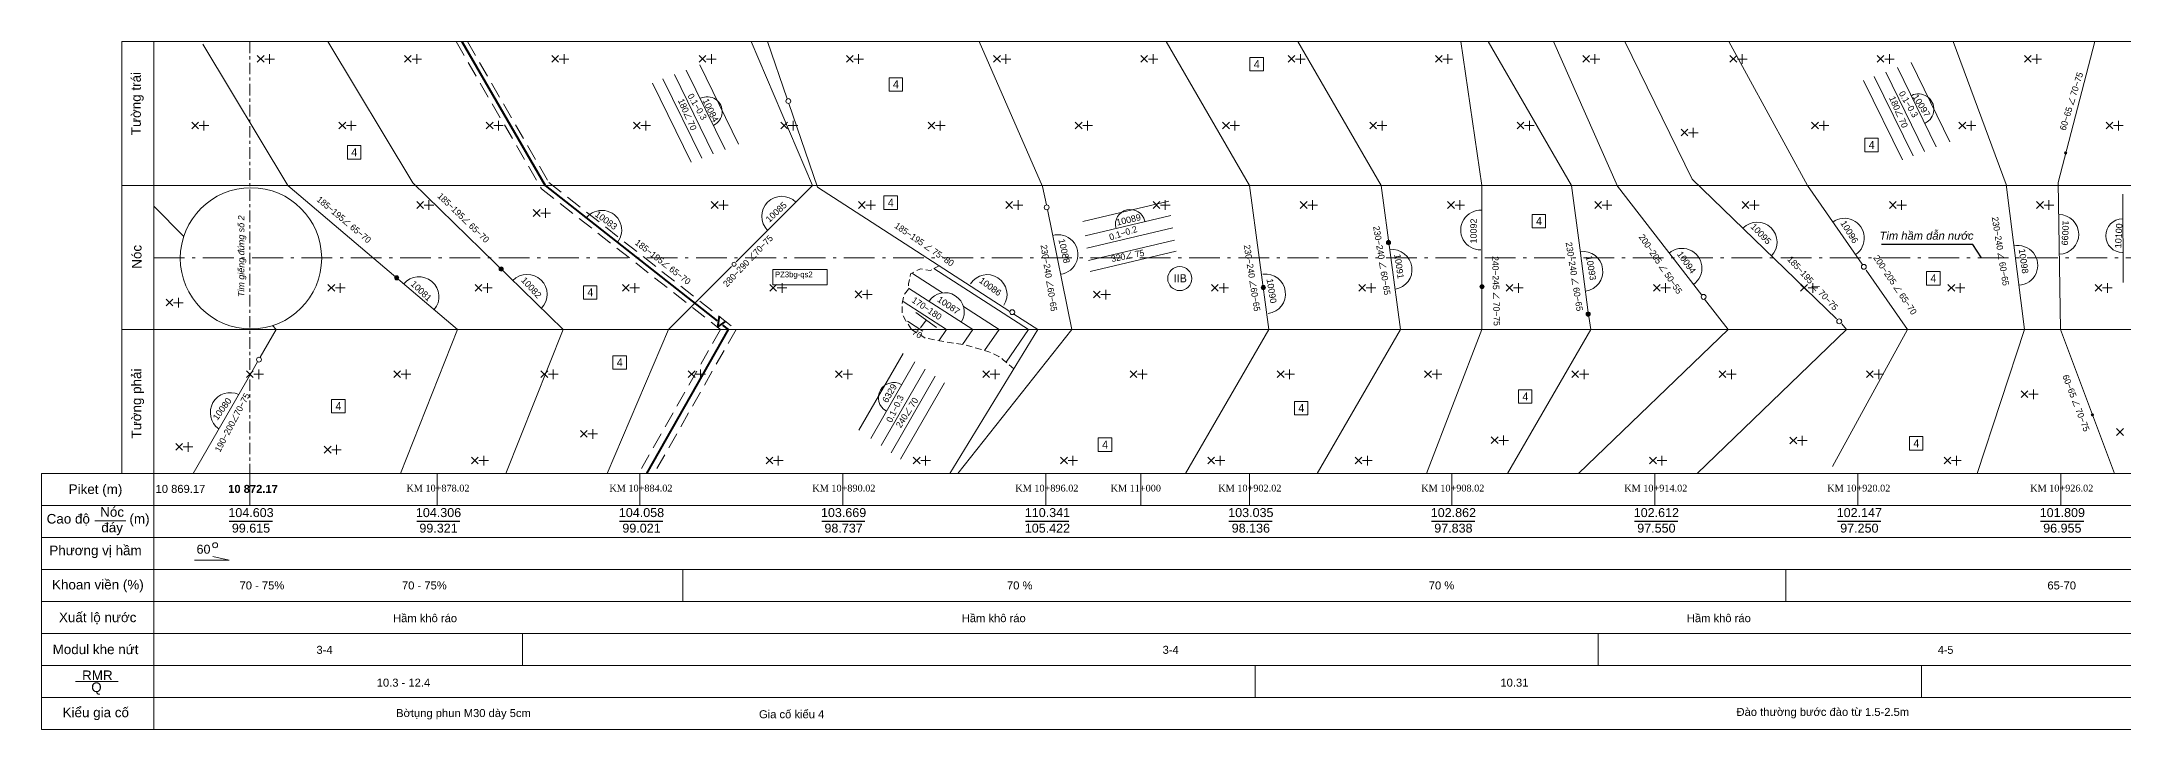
# Model space of a CAD drawing. Header units: inches. Extents: x 444671 to 463716, y 1783086 to 1794968.
# Drawn here: x 457394.3 to 457459.4, y 1788286.3 to 1788307.8 of the extents above; entities that cross this region are included whole.
import ezdxf
from ezdxf.enums import TextEntityAlignment as Align

# ---------------------------------------------------------------- set-up
doc = ezdxf.new("R2010")
doc.units = ezdxf.units.IN
doc.header["$MEASUREMENT"] = 0
for name, pattern in [('ACAD_ISO10W100', [18, 12, -3, 0, -3]), ('DASHEDX2', [1.5, 1, -0.5]), ('HIDDEN2', [0.1875, 0.125, -0.0625])]:
    doc.linetypes.add(name, pattern=pattern)
for name, color, linetype, lineweight in [('ah', 7, 'Continuous', 15), ('Akhung', 7, 'Continuous', 18), ('bac6', 7, 'Continuous', 40), ('bac7', 7, 'Continuous', 20), ('bac8', 251, 'Continuous', 9), ('khung', 7, 'Continuous', 15), ('Phuongvi', 7, 'Continuous', 15), ('Sohieu', 7, 'Continuous', 15), ('tdc', 7, 'Continuous', 15), ('Thoc2', 7, 'Continuous', 9)]:
    doc.layers.add(name, color=color, linetype=linetype, lineweight=lineweight)
doc.layers.add('Caodoguong', color=7, linetype='Continuous')
doc.styles.add('1', font='')
doc.styles.add('Chuin', font='', dxfattribs={"height": 0.2})
doc.styles.add('Geo', font='', dxfattribs={"height": 0.2})
doc.styles.add('ham', font='arial.ttf')
doc.styles.add('s', font='symbol.ttf', dxfattribs={"height": 0.4})
doc.styles.add('timctrinh', font='')
doc.styles.add('Tu', font='romans.shx', dxfattribs={"width": 0.7})
doc.styles.get('1').set_extended_font_data('.VnArial', bold=True)
doc.styles.get('Chuin').set_extended_font_data('.VnArial')
doc.styles.get('Geo').set_extended_font_data('Geo TimesP')
doc.styles.get('timctrinh').set_extended_font_data('Arial', italic=True)
doc.dimstyles.new('Tu', dxfattribs={"dimtxt": 0.15, "dimasz": 0.1, "dimexe": 0.05, "dimexo": 0.1, "dimgap": 0.0625, "dimtad": 1, "dimdec": 3, "dimrnd": 0.0005, "dimdsep": 46, "dimtxsty": 'Tu', "dimblk": 'OBLIQUE', "dimcen": 2.5, "dimadec": 0, "dimazin": 0, "dimtfac": 0.25, "dimtdec": 3, "dimtmove": 0, "dimatfit": 3, "dimfxl": 0, "dimtolj": 1, "dimtzin": 0, "dimarcsym": 0})

# ---------------------------------------------------------------- blocks, each defined once
blk = doc.blocks.new('67')
at = {"layer": 'bac8'}
blk.add_hatch(color=256, dxfattribs=at).paths.add_polyline_path([(188.035, 228.467, 1), (188.165, 228.467, 1)])
blk.add_circle((188.1, 228.467), 0.065, dxfattribs=at)
blk = doc.blocks.new('_Oblique')
at = {"color": 0, "linetype": 'ByBlock', "lineweight": -2}
blk.add_line((-0.5, -0.5), (0.5, 0.5), dxfattribs=at)

msp = doc.modelspace()

# ---------------------------------------------------------------- hatches: boundary and pattern name
at = {"layer": 'bac8'}
for points in [[(457457.5003, 1788304.3388, 1), (457457.6011, 1788304.3388, 1)], [(457458.3381, 1788296.1535, 1), (457458.4389, 1788296.1535, 1)]]:
    msp.add_hatch(color=256, dxfattribs=at).paths.add_polyline_path(points)

# ---------------------------------------------------------------- linework, layer by layer
at = {"layer": 'ah', "linetype": 'DASHEDX2', "ltscale": 0.5}
for p, q in [((457407.283, 1788307.8201), (457409.9389, 1788303.2201)), ((457407.6295, 1788307.8201), (457410.1698, 1788303.4202)), ((457409.9389, 1788303.2201), (457415.5345, 1788298.8201)), ((457410.1698, 1788303.4202), (457416.0199, 1788298.8201)), ((457415.5345, 1788298.8201), (457412.9787, 1788294.3201)), ((457416.0199, 1788298.8201), (457413.464, 1788294.3201))]:
    msp.add_line(p, q, dxfattribs=at)
at = {"layer": 'bac6'}
for p, q in [((457415.7772, 1788298.8201), (457413.2213, 1788294.3201)), ((457415.602, 1788298.9579), (457415.7772, 1788298.8201))]:
    msp.add_line(p, q, dxfattribs=at)
for points in [[(457407.4563, 1788307.8201), (457410.0543, 1788303.3201), (457415.4266, 1788299.0958)], [(457415.4954, 1788299.2375), (457415.4386, 1788298.8929), (457415.691, 1788299.0741)]]:
    msp.add_lwpolyline(points, dxfattribs=at)
at = {"layer": 'bac7'}
for p, q in [((457449.4885, 1788303.3201), (457447.0282, 1788307.8201)), ((457454.0355, 1788307.8201), (457455.6893, 1788303.3578)), ((457449.4885, 1788303.3201), (457451.1938, 1788300.8617)), ((457455.6893, 1788303.3578), (457456.2693, 1788298.8201)), ((457425.7442, 1788302.5674), (457426.5093, 1788298.8201)), ((457451.3199, 1788300.6799), (457452.61, 1788298.8201)), ((457425.4435, 1788298.8201), (457422.6943, 1788294.3201)), ((457426.5093, 1788298.8201), (457422.9461, 1788294.3201)), ((457447.0098, 1788298.8201), (457442.3336, 1788294.3201)), ((457450.7096, 1788298.8201), (457446.0415, 1788294.3201)), ((457452.61, 1788298.8201), (457450.2706, 1788294.5412)), ((457450.5642, 1788298.9939), (457450.7096, 1788298.8201)), ((457456.2693, 1788298.8201), (457454.7906, 1788294.3201))]:
    msp.add_line(p, q, dxfattribs=at)
for points in [[(457416.497, 1788307.8201), (457418.4072, 1788303.3201)], [(457417.0048, 1788307.8201), (457417.6193, 1788306.029)], [(457423.6121, 1788307.8201), (457425.5956, 1788303.2948), (457425.7137, 1788302.7165)], [(457441.5527, 1788307.8201), (457443.5518, 1788303.3028), (457446.185, 1788299.8893)], [(457443.7877, 1788307.8201), (457445.8837, 1788303.5236), (457450.3992, 1788299.1536)], [(457417.6684, 1788305.8862), (457418.566, 1788303.2699), (457424.5747, 1788299.3822)], [(457418.4072, 1788303.3201), (457416.0249, 1788300.9379)], [(457397.8303, 1788302.6733), (457398.7695, 1788301.7283)], [(457415.8794, 1788300.7924), (457413.9072, 1788298.8201)], [(457424.6971, 1788299.303), (457425.4435, 1788298.8201)], [(457446.2763, 1788299.771), (457447.0098, 1788298.8201)], [(457401.5389, 1788298.9415), (457401.6595, 1788298.8201)], [(457411.997, 1788294.3201), (457413.9072, 1788298.8201)], [(457399.0614, 1788294.3201), (457400.8537, 1788297.4244)], [(457401.0767, 1788297.8106), (457400.8537, 1788297.4244)]]:
    msp.add_lwpolyline(points, dxfattribs=at)
msp.add_lwpolyline([(457401.1588, 1788297.9528), (457401.6595, 1788298.8201), (457401.1588, 1788297.9528)], close=True, dxfattribs=at)
at = {"layer": 'bac7', "linetype": 'ByBlock'}
for centre in [(457417.6543, 1788305.9612), (457425.7236, 1788302.6409), (457451.248, 1788300.7792), (457446.2429, 1788299.8397), (457424.6482, 1788299.3616), (457450.4799, 1788299.076), (457401.1186, 1788297.8791)]:
    msp.add_circle(centre, 0.0763, dxfattribs=at)
at = {"layer": 'bac7'}
msp.add_circle((457415.958, 1788300.8596), 0.0623, dxfattribs=at)
at = {"layer": 'bac8'}
for p, q in [((457399.3655, 1788307.7366), (457402.0171, 1788303.3201)), ((457429.4558, 1788307.8201), (457432.0539, 1788303.3201)), ((457433.5726, 1788307.8201), (457436.1707, 1788303.3201)), ((457439.3131, 1788303.3238), (457438.6626, 1788307.8201)), ((457458.4606, 1788307.8201), (457457.3229, 1788303.4146)), ((457402.0171, 1788303.3201), (457407.3251, 1788298.8201)), ((457432.0539, 1788303.3201), (457432.6576, 1788298.8201)), ((457436.1707, 1788303.3201), (457436.7745, 1788298.8201)), ((457439.3179, 1788298.8201), (457439.3131, 1788303.3238)), ((457457.3229, 1788303.4146), (457457.3896, 1788298.8201)), ((457422.4651, 1788299.9647), (457421.5284, 1788300.5706)), ((457425.1524, 1788298.8201), (457422.1983, 1788300.7312)), ((457423.4151, 1788298.8201), (457421.4112, 1788300.1165)), ((457422.5958, 1788298.8201), (457421.2451, 1788299.6939)), ((457424.2344, 1788298.8201), (457423.1239, 1788299.5385)), ((457442.6599, 1788299.229), (457442.7189, 1788298.8201)), ((457407.3251, 1788298.8201), (457405.5355, 1788294.3201)), ((457410.6232, 1788298.8201), (457408.8335, 1788294.3201)), ((457421.8576, 1788298.7677), (457421.3786, 1788299.0776)), ((457432.6576, 1788298.8201), (457430.0596, 1788294.3201)), ((457436.7745, 1788298.8201), (457434.1764, 1788294.3201)), ((457437.5901, 1788294.3201), (457439.3179, 1788298.8201)), ((457442.7189, 1788298.8201), (457440.1208, 1788294.3201)), ((457457.3896, 1788298.8201), (457459.0782, 1788294.3201))]:
    msp.add_line(p, q, dxfattribs=at)
for points in [[(457403.2731, 1788307.8201), (457405.9247, 1788303.4037), (457410.6232, 1788298.8201)], [(457439.5167, 1788307.8201), (457442.1148, 1788303.3201), (457442.3767, 1788301.3726), (457442.4851, 1788300.5644), (457442.6409, 1788299.3521)], [(457414.8878, 1788307.0908), (457416.1004, 1788304.6125)], [(457452.2994, 1788307.0083), (457453.512, 1788304.53)], [(457452.7225, 1788307.1696), (457453.9351, 1788304.6913)], [(457413.4065, 1788306.526), (457414.6191, 1788304.0477)], [(457413.737, 1788306.652), (457414.9496, 1788304.1738)], [(457414.0963, 1788306.789), (457415.3089, 1788304.3108)], [(457414.4647, 1788306.9295), (457415.6773, 1788304.4512)], [(457451.2412, 1788306.6048), (457452.4538, 1788304.1265)], [(457451.5717, 1788306.7308), (457452.7843, 1788304.2526)], [(457451.931, 1788306.8678), (457453.1436, 1788304.3896)], [(457426.8566, 1788302.1997), (457429.5411, 1788302.8362)], [(457459.3507, 1788300.2946), (457459.343, 1788303.0536)], [(457426.9206, 1788301.7515), (457429.6052, 1788302.388)], [(457426.9764, 1788301.3612), (457429.661, 1788301.9977)], [(457427.0309, 1788300.9806), (457429.7155, 1788301.617)], [(457427.0809, 1788300.6304), (457429.7655, 1788301.2668)], [(457421.636, 1788299.3486), (457422.2871, 1788298.8838)], [(457421.9615, 1788299.1162), (457421.7857, 1788298.87)], [(457422.5958, 1788298.8201), (457422.3577, 1788298.4714)], [(457423.4151, 1788298.8201), (457423.0955, 1788298.352)], [(457424.2344, 1788298.8201), (457423.7859, 1788298.1633)], [(457425.1524, 1788298.8201), (457424.4555, 1788297.7995)], [(457419.8604, 1788295.6775), (457421.2362, 1788298.069)], [(457420.2308, 1788295.4171), (457421.6066, 1788297.8086)], [(457420.5533, 1788295.1903), (457421.9291, 1788297.5818)], [(457420.8679, 1788294.9691), (457422.2437, 1788297.3607)], [(457421.1573, 1788294.7657), (457422.533, 1788297.1572)]]:
    msp.add_lwpolyline(points, dxfattribs=at)
at = {"layer": 'bac8', "linetype": 'HIDDEN2', "ltscale": 1.6, "flags": 128}
for points in [[(457421.503, 1788298.8201), (457421.3092, 1788299.1106), (457421.2073, 1788299.3145), (457421.2073, 1788299.5999), (457421.2684, 1788299.9057), (457421.4112, 1788300.0891), (457421.4112, 1788300.2522), (457421.4724, 1788300.558), (457421.7783, 1788300.721), (457422.0842, 1788300.6599), (457422.3494, 1788300.8026)], [(457421.503, 1788298.8201), (457421.924, 1788298.5547), (457422.2683, 1788298.4859), (457423.172, 1788298.3397), (457423.9208, 1788298.1246), (457424.2307, 1788297.9783), (457424.3684, 1788297.8751), (457424.6955, 1788297.5912)]]:
    msp.add_lwpolyline(points, dxfattribs=at)
at = {"layer": 'Caodoguong', "linetype": 'Continuous', "ltscale": 0.1}
msp.add_lwpolyline([(457400.187, 1788292.8336), (457401.5375, 1788292.8336)], dxfattribs=at)
at = {"layer": 'Caodoguong', "color": 0, "linetype": 'Continuous', "ltscale": 0.1}
for points in [[(457406.0448, 1788292.8336), (457407.3954, 1788292.8336)], [(457412.3849, 1788292.8336), (457413.7354, 1788292.8336)], [(457418.697, 1788292.8336), (457420.0475, 1788292.8336)], [(457425.065, 1788292.8336), (457426.4156, 1788292.8336)], [(457431.4184, 1788292.8336), (457432.7689, 1788292.8336)], [(457437.7451, 1788292.8336), (457439.0957, 1788292.8336)], [(457444.0852, 1788292.8336), (457445.4357, 1788292.8336)], [(457450.4252, 1788292.8336), (457451.7758, 1788292.8336)], [(457456.7653, 1788292.8336), (457458.1158, 1788292.8336)]]:
    msp.add_lwpolyline(points, dxfattribs=at)
at = {"layer": 'khung'}
for p, q in [((457396.8303, 1788294.3201), (457396.8303, 1788307.8201)), ((457397.8941, 1788294.3201), (457394.3941, 1788294.3201))]:
    msp.add_line(p, q, dxfattribs=at)
at = {"layer": 'khung', "color": 0}
for p, q in [((457414.3535, 1788291.3201), (457414.3535, 1788290.3201)), ((457409.3494, 1788289.3201), (457409.3494, 1788288.3201))]:
    msp.add_line(p, q, dxfattribs=at)
at = {"layer": 'khung'}
for points in [[(457396.8303, 1788307.8201), (457528.6603, 1788307.8201)], [(457397.8303, 1788307.8201), (457397.8303, 1788294.3201)], [(457396.8303, 1788303.3201), (457528.6603, 1788303.3201)], [(457396.8303, 1788298.8201), (457528.6603, 1788298.8201)], [(457497.8304, 1788294.3201), (457394.3303, 1788294.3201)], [(457394.3303, 1788294.3201), (457394.3303, 1788286.3201)], [(457396.8303, 1788294.3201), (457528.6603, 1788294.3201)], [(457397.8303, 1788294.3201), (457397.8303, 1788286.3201)], [(457400.8303, 1788294.3201), (457400.8303, 1788293.3201)], [(457406.6803, 1788294.3201), (457406.6803, 1788293.3201)], [(457413.0204, 1788294.3201), (457413.0204, 1788293.3201)], [(457419.3604, 1788294.3201), (457419.3604, 1788293.3201)], [(457425.7005, 1788294.3201), (457425.7005, 1788293.3201)], [(457428.6603, 1788294.3201), (457428.6603, 1788293.3201)], [(457432.0539, 1788294.3201), (457432.0539, 1788293.3201)], [(457438.3806, 1788294.3201), (457438.3806, 1788293.3201)], [(457444.7206, 1788294.3201), (457444.7206, 1788293.3201)], [(457451.0607, 1788294.3201), (457451.0607, 1788293.3201)], [(457457.4008, 1788294.3201), (457457.4008, 1788293.3201)], [(457395.9883, 1788292.8436), (457396.9584, 1788292.8436)], [(457394.3303, 1788292.3201), (457397.8303, 1788292.3201)], [(457394.3303, 1788289.3201), (457528.6603, 1788289.3201)], [(457394.3303, 1788288.3201), (457528.6603, 1788288.3201)], [(457395.3916, 1788287.8141), (457396.7236, 1788287.8141)], [(457394.3303, 1788287.3201), (457528.6603, 1788287.3201)], [(457394.3303, 1788286.3201), (457528.6603, 1788286.3201)]]:
    msp.add_lwpolyline(points, dxfattribs=at)
at = {"layer": 'khung', "linetype": 'ACAD_ISO10W100', "ltscale": 0.03}
msp.add_lwpolyline([(457400.8303, 1788307.8201), (457400.8303, 1788294.3201)], dxfattribs=at)
msp.add_lwpolyline([(457400.8303, 1788307.8201), (457400.8303, 1788294.3201)], dxfattribs=at)
at = {"layer": 'khung', "linetype": 'ACAD_ISO10W100', "ltscale": 0.08}
msp.add_lwpolyline([(457397.8303, 1788301.0625), (457528.6603, 1788301.0625)], dxfattribs=at)
at = {"layer": 'khung', "linetype": 'Continuous', "ltscale": 0.1}
for points in [[(457394.3303, 1788293.3201), (457528.6603, 1788293.3201)], [(457394.3303, 1788292.3201), (457528.6603, 1788292.3201)], [(457394.3303, 1788291.3201), (457528.6603, 1788291.3201)], [(457394.3303, 1788290.3201), (457528.6603, 1788290.3201)]]:
    msp.add_lwpolyline(points, dxfattribs=at)
at = {"layer": 'khung', "color": 0, "linetype": 'Continuous', "ltscale": 0.1}
msp.add_lwpolyline([(457399.1041, 1788291.6126), (457400.1846, 1788291.6126), (457399.677, 1788291.7212)], dxfattribs=at)
at = {"layer": 'khung', "color": 0}
for points in [[(457448.8151, 1788291.3201), (457448.8151, 1788290.3201)], [(457442.9503, 1788289.3201), (457442.9503, 1788288.3201)], [(457432.2369, 1788288.3201), (457432.2369, 1788287.3201)], [(457453.0474, 1788288.3201), (457453.0474, 1788287.3201)]]:
    msp.add_lwpolyline(points, dxfattribs=at)
at = {"layer": 'khung'}
msp.add_circle((457400.8697, 1788301.0459), 2.2083, dxfattribs=at)
at = {"layer": 'khung', "linetype": 'Continuous', "ltscale": 0.1}
msp.add_ellipse((457399.75, 1788292.0778), major_axis=(-0.0479, -0.0626), ratio=0.9999905, start_param=6.4865855, end_param=12.7475976, dxfattribs=at)
at = {"layer": 'Sohieu'}
for centre, radius, start, end in [((457415.1205, 1788305.628), 0.468, 296.072322, 116.072322), ((457452.9552, 1788305.7068), 0.48, 296.072322, 116.072322), ((457411.83, 1788301.9242), 0.62, 321.82142, 141.82142), ((457417.4464, 1788302.3594), 0.624, 45, 225), ((457428.3347, 1788302.1043), 0.4652, 13.337853, 193.337853), ((457439.2764, 1788301.9312), 0.62, 86.877275, 270.930608), ((457426.0803, 1788301.1643), 0.62, 276.85516, 106.224463), ((457447.9185, 1788301.5543), 0.62, 315.938466, 135.938466), ((457450.6436, 1788301.677), 0.62, 303.536025, 125.959592), ((457457.3409, 1788301.7953), 0.62, 271.363285, 90.298552), ((457459.3296, 1788301.7519), 0.5255, 90.160359, 270.160359), ((457436.5111, 1788300.6956), 0.624, 278.715532, 96.568413), ((457442.4753, 1788300.6372), 0.62, 277.635106, 97.635106), ((457445.5702, 1788300.7374), 0.62, 304.648787, 130.644939), ((457456.0605, 1788300.825), 0.62, 272.754927, 101.813383), ((457409.4951, 1788299.9207), 0.624, 315.709548, 135.709548), ((457423.8645, 1788299.915), 0.62, 327.097125, 147.097125), ((457432.5625, 1788299.9338), 0.62, 277.641972, 97.641972), ((457406.1159, 1788299.8453), 0.624, 319.709548, 139.709548), ((457422.5479, 1788299.3704), 0.6, 329.10108, 146.24209), ((457400.2198, 1788296.2255), 0.62, 64.670119, 235.329881), ((457420.9427, 1788296.6888), 0.4744, 60.089014, 240.089014)]:
    msp.add_arc(centre, radius, start, end, dxfattribs=at)
at = {"layer": 'tdc'}
for points in [[(457432.0716, 1788306.9022), (457432.4916, 1788306.9022), (457432.4916, 1788307.3222), (457432.0716, 1788307.3222)], [(457420.7988, 1788306.2718), (457421.2188, 1788306.2718), (457421.2188, 1788306.6918), (457420.7988, 1788306.6918)], [(457403.8797, 1788304.1473), (457404.2997, 1788304.1473), (457404.2997, 1788304.5673), (457403.8797, 1788304.5673)], [(457451.2785, 1788304.3783), (457451.6985, 1788304.3783), (457451.6985, 1788304.7983), (457451.2785, 1788304.7983)], [(457420.6411, 1788302.5746), (457421.0611, 1788302.5746), (457421.0611, 1788302.9946), (457420.6411, 1788302.9946)], [(457440.8861, 1788301.9961), (457441.3061, 1788301.9961), (457441.3061, 1788302.4161), (457440.8861, 1788302.4161)], [(457417.1742, 1788300.2134), (457417.1742, 1788300.695), (457418.8622, 1788300.695), (457418.8622, 1788300.2134)], [(457453.2079, 1788300.2097), (457453.6279, 1788300.2097), (457453.6279, 1788300.6297), (457453.2079, 1788300.6297)], [(457411.2532, 1788299.7702), (457411.6732, 1788299.7702), (457411.6732, 1788300.1902), (457411.2532, 1788300.1902)], [(457412.1751, 1788297.5813), (457412.5951, 1788297.5813), (457412.5951, 1788298.0013), (457412.1751, 1788298.0013)], [(457403.3865, 1788296.2143), (457403.8065, 1788296.2143), (457403.8065, 1788296.6343), (457403.3865, 1788296.6343)], [(457433.4601, 1788296.1539), (457433.8801, 1788296.1539), (457433.8801, 1788296.5739), (457433.4601, 1788296.5739)], [(457440.4628, 1788296.5139), (457440.8828, 1788296.5139), (457440.8828, 1788296.9339), (457440.4628, 1788296.9339)], [(457427.3359, 1788295.0116), (457427.7559, 1788295.0116), (457427.7559, 1788295.4316), (457427.3359, 1788295.4316)], [(457452.6749, 1788295.0516), (457453.0949, 1788295.0516), (457453.0949, 1788295.4716), (457452.6749, 1788295.4716)]]:
    msp.add_lwpolyline(points, close=True, dxfattribs=at)
msp.add_circle((457429.8799, 1788300.4122), 0.375, dxfattribs=at)
at = {"layer": 'Thoc2', "linetype": 'ByBlock', "ltscale": 1.5}
for p, q in [((457401.2779, 1788307.1731), (457401.0657, 1788307.3853)), ((457405.8779, 1788307.1731), (457405.6657, 1788307.3853)), ((457410.4779, 1788307.1731), (457410.2657, 1788307.3853)), ((457415.0779, 1788307.1731), (457414.8657, 1788307.3853)), ((457419.6779, 1788307.1731), (457419.4657, 1788307.3853)), ((457424.2779, 1788307.1731), (457424.0657, 1788307.3853)), ((457428.8779, 1788307.1731), (457428.6657, 1788307.3853)), ((457433.4779, 1788307.1731), (457433.2657, 1788307.3853)), ((457438.0779, 1788307.1731), (457437.8657, 1788307.3853)), ((457442.6779, 1788307.1731), (457442.4657, 1788307.3853)), ((457447.2779, 1788307.1731), (457447.0657, 1788307.3853)), ((457451.8779, 1788307.1731), (457451.6657, 1788307.3853)), ((457456.4779, 1788307.1731), (457456.2657, 1788307.3853)), ((457399.2294, 1788305.0931), (457399.0173, 1788305.3052)), ((457403.8294, 1788305.0931), (457403.6173, 1788305.3052)), ((457408.4294, 1788305.0931), (457408.2173, 1788305.3052)), ((457413.0294, 1788305.0931), (457412.8173, 1788305.3052)), ((457417.6294, 1788305.0931), (457417.4173, 1788305.3052)), ((457422.2294, 1788305.0931), (457422.0173, 1788305.3052)), ((457426.8294, 1788305.0931), (457426.6173, 1788305.3052)), ((457431.4294, 1788305.0931), (457431.2173, 1788305.3052)), ((457436.0294, 1788305.0931), (457435.8173, 1788305.3052)), ((457440.6294, 1788305.0931), (457440.4173, 1788305.3052)), ((457445.7495, 1788304.8703), (457445.5373, 1788305.0824)), ((457449.8294, 1788305.0931), (457449.6173, 1788305.3052)), ((457454.4294, 1788305.0931), (457454.2173, 1788305.3052)), ((457459.0294, 1788305.0931), (457458.8173, 1788305.3052)), ((457406.2571, 1788302.6081), (457406.045, 1788302.8202)), ((457409.8984, 1788302.3569), (457409.6862, 1788302.569)), ((457415.4571, 1788302.6081), (457415.245, 1788302.8202)), ((457420.0571, 1788302.6081), (457419.845, 1788302.8202)), ((457424.6571, 1788302.6081), (457424.445, 1788302.8202)), ((457429.2571, 1788302.6081), (457429.045, 1788302.8202)), ((457433.8571, 1788302.6081), (457433.645, 1788302.8202)), ((457438.4571, 1788302.6081), (457438.245, 1788302.8202)), ((457443.0571, 1788302.6081), (457442.845, 1788302.8202)), ((457447.6571, 1788302.6081), (457447.445, 1788302.8202)), ((457452.2571, 1788302.6081), (457452.045, 1788302.8202)), ((457456.8571, 1788302.6081), (457456.645, 1788302.8202)), ((457403.4853, 1788300.0202), (457403.2731, 1788300.2323)), ((457408.0853, 1788300.0202), (457407.8731, 1788300.2323)), ((457412.6853, 1788300.0202), (457412.4731, 1788300.2323)), ((457417.2853, 1788300.0202), (457417.0731, 1788300.2323)), ((457419.9489, 1788299.8121), (457419.7368, 1788300.0242)), ((457427.3949, 1788299.8099), (457427.1828, 1788300.0221)), ((457431.0853, 1788300.0202), (457430.8731, 1788300.2323)), ((457435.6853, 1788300.0202), (457435.4731, 1788300.2323)), ((457440.2853, 1788300.0202), (457440.0731, 1788300.2323)), ((457444.8853, 1788300.0202), (457444.6731, 1788300.2323)), ((457449.4853, 1788300.0202), (457449.2731, 1788300.2323)), ((457454.0853, 1788300.0202), (457453.8731, 1788300.2323)), ((457458.6853, 1788300.0202), (457458.4731, 1788300.2323)), ((457398.429, 1788299.5561), (457398.2168, 1788299.7682)), ((457400.9403, 1788297.3202), (457400.7282, 1788297.5323)), ((457405.5403, 1788297.3202), (457405.3282, 1788297.5323)), ((457410.1403, 1788297.3202), (457409.9282, 1788297.5323)), ((457414.7403, 1788297.3202), (457414.5282, 1788297.5323)), ((457419.3403, 1788297.3202), (457419.1282, 1788297.5323)), ((457423.9403, 1788297.3202), (457423.7282, 1788297.5323)), ((457428.5403, 1788297.3202), (457428.3282, 1788297.5323)), ((457433.1403, 1788297.3202), (457432.9282, 1788297.5323)), ((457437.7403, 1788297.3202), (457437.5282, 1788297.5323)), ((457442.3403, 1788297.3202), (457442.1282, 1788297.5323)), ((457446.9403, 1788297.3202), (457446.7282, 1788297.5323)), ((457451.5403, 1788297.3202), (457451.3282, 1788297.5323)), ((457456.3755, 1788296.6931), (457456.1634, 1788296.9053)), ((457411.3746, 1788295.4563), (457411.1625, 1788295.6684)), ((457439.8248, 1788295.2521), (457439.6126, 1788295.4642)), ((457449.1529, 1788295.2458), (457448.9408, 1788295.4579)), ((457459.3539, 1788295.5101), (457459.1418, 1788295.7222)), ((457398.7324, 1788295.0489), (457398.5203, 1788295.261)), ((457403.3696, 1788294.9586), (457403.1574, 1788295.1707)), ((457407.9696, 1788294.6202), (457407.7574, 1788294.8323)), ((457417.1696, 1788294.6202), (457416.9574, 1788294.8323)), ((457421.7696, 1788294.6202), (457421.5574, 1788294.8323)), ((457426.3696, 1788294.6202), (457426.1574, 1788294.8323)), ((457430.9696, 1788294.6202), (457430.7574, 1788294.8323)), ((457435.5696, 1788294.6202), (457435.3574, 1788294.8323)), ((457444.7696, 1788294.6202), (457444.5574, 1788294.8323)), ((457453.9696, 1788294.6202), (457453.7574, 1788294.8323))]:
    msp.add_line(p, q, dxfattribs=at)
at = {"layer": 'Thoc2', "linetype": 'ByBlock'}
for p, q in [((457401.0657, 1788307.1731), (457401.2779, 1788307.3853)), ((457401.2994, 1788307.2748), (457401.5994, 1788307.2748)), ((457401.4494, 1788307.1248), (457401.4494, 1788307.4248)), ((457405.6657, 1788307.1731), (457405.8779, 1788307.3853)), ((457405.8994, 1788307.2748), (457406.1994, 1788307.2748)), ((457406.0494, 1788307.1248), (457406.0494, 1788307.4248)), ((457410.2657, 1788307.1731), (457410.4779, 1788307.3853)), ((457410.4994, 1788307.2748), (457410.7994, 1788307.2748)), ((457410.6494, 1788307.1248), (457410.6494, 1788307.4248)), ((457414.8657, 1788307.1731), (457415.0779, 1788307.3853)), ((457415.0994, 1788307.2748), (457415.3994, 1788307.2748)), ((457415.2494, 1788307.1248), (457415.2494, 1788307.4248)), ((457419.4657, 1788307.1731), (457419.6779, 1788307.3853)), ((457419.6994, 1788307.2748), (457419.9994, 1788307.2748)), ((457419.8494, 1788307.1248), (457419.8494, 1788307.4248)), ((457424.0657, 1788307.1731), (457424.2779, 1788307.3853)), ((457424.2994, 1788307.2748), (457424.5994, 1788307.2748)), ((457424.4494, 1788307.1248), (457424.4494, 1788307.4248)), ((457428.6657, 1788307.1731), (457428.8779, 1788307.3853)), ((457428.8994, 1788307.2748), (457429.1994, 1788307.2748)), ((457429.0494, 1788307.1248), (457429.0494, 1788307.4248)), ((457433.2657, 1788307.1731), (457433.4779, 1788307.3853)), ((457433.4994, 1788307.2748), (457433.7994, 1788307.2748)), ((457433.6494, 1788307.1248), (457433.6494, 1788307.4248)), ((457437.8657, 1788307.1731), (457438.0779, 1788307.3853)), ((457438.0994, 1788307.2748), (457438.3994, 1788307.2748)), ((457438.2494, 1788307.1248), (457438.2494, 1788307.4248)), ((457442.4657, 1788307.1731), (457442.6779, 1788307.3853)), ((457442.6994, 1788307.2748), (457442.9994, 1788307.2748)), ((457442.8494, 1788307.1248), (457442.8494, 1788307.4248)), ((457447.0657, 1788307.1731), (457447.2779, 1788307.3853)), ((457447.2994, 1788307.2748), (457447.5994, 1788307.2748)), ((457447.4494, 1788307.1248), (457447.4494, 1788307.4248)), ((457451.6657, 1788307.1731), (457451.8779, 1788307.3853)), ((457451.8994, 1788307.2748), (457452.1994, 1788307.2748)), ((457452.0494, 1788307.1248), (457452.0494, 1788307.4248)), ((457456.2657, 1788307.1731), (457456.4779, 1788307.3853)), ((457456.4994, 1788307.2748), (457456.7994, 1788307.2748)), ((457456.6494, 1788307.1248), (457456.6494, 1788307.4248)), ((457399.0173, 1788305.0931), (457399.2294, 1788305.3052)), ((457399.2509, 1788305.1947), (457399.5509, 1788305.1947)), ((457399.4009, 1788305.0447), (457399.4009, 1788305.3447)), ((457403.6173, 1788305.0931), (457403.8294, 1788305.3052)), ((457403.8509, 1788305.1947), (457404.1509, 1788305.1947)), ((457404.0009, 1788305.0447), (457404.0009, 1788305.3447)), ((457408.2173, 1788305.0931), (457408.4294, 1788305.3052)), ((457408.4509, 1788305.1947), (457408.7509, 1788305.1947)), ((457408.6009, 1788305.0447), (457408.6009, 1788305.3447)), ((457412.8173, 1788305.0931), (457413.0294, 1788305.3052)), ((457413.0509, 1788305.1947), (457413.3509, 1788305.1947)), ((457413.2009, 1788305.0447), (457413.2009, 1788305.3447)), ((457417.4173, 1788305.0931), (457417.6294, 1788305.3052)), ((457417.6509, 1788305.1947), (457417.9509, 1788305.1947)), ((457417.8009, 1788305.0447), (457417.8009, 1788305.3447)), ((457422.0173, 1788305.0931), (457422.2294, 1788305.3052)), ((457422.2509, 1788305.1947), (457422.5509, 1788305.1947)), ((457422.4009, 1788305.0447), (457422.4009, 1788305.3447)), ((457426.6173, 1788305.0931), (457426.8294, 1788305.3052)), ((457426.8509, 1788305.1947), (457427.1509, 1788305.1947)), ((457427.0009, 1788305.0447), (457427.0009, 1788305.3447)), ((457431.2173, 1788305.0931), (457431.4294, 1788305.3052)), ((457431.4509, 1788305.1947), (457431.7509, 1788305.1947)), ((457431.6009, 1788305.0447), (457431.6009, 1788305.3447)), ((457435.8173, 1788305.0931), (457436.0294, 1788305.3052)), ((457436.0509, 1788305.1947), (457436.3509, 1788305.1947)), ((457436.2009, 1788305.0447), (457436.2009, 1788305.3447)), ((457440.4173, 1788305.0931), (457440.6294, 1788305.3052)), ((457440.6509, 1788305.1947), (457440.9509, 1788305.1947)), ((457440.8009, 1788305.0447), (457440.8009, 1788305.3447)), ((457445.5373, 1788304.8703), (457445.7495, 1788305.0824)), ((457445.921, 1788304.8219), (457445.921, 1788305.1219)), ((457449.6173, 1788305.0931), (457449.8294, 1788305.3052)), ((457449.8509, 1788305.1947), (457450.1509, 1788305.1947)), ((457450.0009, 1788305.0447), (457450.0009, 1788305.3447)), ((457454.2173, 1788305.0931), (457454.4294, 1788305.3052)), ((457454.4509, 1788305.1947), (457454.7509, 1788305.1947)), ((457454.6009, 1788305.0447), (457454.6009, 1788305.3447)), ((457458.8173, 1788305.0931), (457459.0294, 1788305.3052)), ((457459.0509, 1788305.1947), (457459.3509, 1788305.1947)), ((457459.2009, 1788305.0447), (457459.2009, 1788305.3447)), ((457445.771, 1788304.9719), (457446.071, 1788304.9719)), ((457406.045, 1788302.6081), (457406.2571, 1788302.8202)), ((457406.2786, 1788302.7098), (457406.5786, 1788302.7098)), ((457406.4286, 1788302.5598), (457406.4286, 1788302.8598)), ((457409.6862, 1788302.3569), (457409.8984, 1788302.569)), ((457409.9199, 1788302.4586), (457410.2199, 1788302.4586)), ((457410.0699, 1788302.3086), (457410.0699, 1788302.6086)), ((457415.245, 1788302.6081), (457415.4571, 1788302.8202)), ((457415.4786, 1788302.7098), (457415.7786, 1788302.7098)), ((457415.6286, 1788302.5598), (457415.6286, 1788302.8598)), ((457419.845, 1788302.6081), (457420.0571, 1788302.8202)), ((457420.0786, 1788302.7098), (457420.3786, 1788302.7098)), ((457420.2286, 1788302.5598), (457420.2286, 1788302.8598)), ((457424.445, 1788302.6081), (457424.6571, 1788302.8202)), ((457424.6786, 1788302.7098), (457424.9786, 1788302.7098)), ((457424.8286, 1788302.5598), (457424.8286, 1788302.8598)), ((457429.045, 1788302.6081), (457429.2571, 1788302.8202)), ((457429.2786, 1788302.7098), (457429.5786, 1788302.7098)), ((457429.4286, 1788302.5598), (457429.4286, 1788302.8598)), ((457433.645, 1788302.6081), (457433.8571, 1788302.8202)), ((457433.8786, 1788302.7098), (457434.1786, 1788302.7098)), ((457434.0286, 1788302.5598), (457434.0286, 1788302.8598)), ((457438.245, 1788302.6081), (457438.4571, 1788302.8202)), ((457438.4786, 1788302.7098), (457438.7786, 1788302.7098)), ((457438.6286, 1788302.5598), (457438.6286, 1788302.8598)), ((457442.845, 1788302.6081), (457443.0571, 1788302.8202)), ((457443.0786, 1788302.7098), (457443.3786, 1788302.7098)), ((457443.2286, 1788302.5598), (457443.2286, 1788302.8598)), ((457447.445, 1788302.6081), (457447.6571, 1788302.8202)), ((457447.6786, 1788302.7098), (457447.9786, 1788302.7098)), ((457447.8286, 1788302.5598), (457447.8286, 1788302.8598)), ((457452.045, 1788302.6081), (457452.2571, 1788302.8202)), ((457452.2786, 1788302.7098), (457452.5786, 1788302.7098)), ((457452.4286, 1788302.5598), (457452.4286, 1788302.8598)), ((457456.645, 1788302.6081), (457456.8571, 1788302.8202)), ((457456.8786, 1788302.7098), (457457.1786, 1788302.7098)), ((457457.0286, 1788302.5598), (457457.0286, 1788302.8598)), ((457403.2731, 1788300.0202), (457403.4853, 1788300.2323)), ((457403.5068, 1788300.1218), (457403.8068, 1788300.1218)), ((457403.6568, 1788299.9718), (457403.6568, 1788300.2718)), ((457407.8731, 1788300.0202), (457408.0853, 1788300.2323)), ((457408.1068, 1788300.1218), (457408.4068, 1788300.1218)), ((457408.2568, 1788299.9718), (457408.2568, 1788300.2718)), ((457412.4731, 1788300.0202), (457412.6853, 1788300.2323)), ((457412.7068, 1788300.1218), (457413.0068, 1788300.1218)), ((457412.8568, 1788299.9718), (457412.8568, 1788300.2718)), ((457417.0731, 1788300.0202), (457417.2853, 1788300.2323)), ((457417.3068, 1788300.1218), (457417.6068, 1788300.1218)), ((457417.4568, 1788299.9718), (457417.4568, 1788300.2718)), ((457419.7368, 1788299.8121), (457419.9489, 1788300.0242)), ((457419.9705, 1788299.9138), (457420.2705, 1788299.9138)), ((457420.1205, 1788299.7638), (457420.1205, 1788300.0638)), ((457427.1828, 1788299.8099), (457427.3949, 1788300.0221)), ((457427.4165, 1788299.9116), (457427.7165, 1788299.9116)), ((457427.5665, 1788299.7616), (457427.5665, 1788300.0616)), ((457430.8731, 1788300.0202), (457431.0853, 1788300.2323)), ((457431.1068, 1788300.1218), (457431.4068, 1788300.1218)), ((457431.2568, 1788299.9718), (457431.2568, 1788300.2718)), ((457435.4731, 1788300.0202), (457435.6853, 1788300.2323)), ((457435.7068, 1788300.1218), (457436.0068, 1788300.1218)), ((457435.8568, 1788299.9718), (457435.8568, 1788300.2718)), ((457440.0731, 1788300.0202), (457440.2853, 1788300.2323)), ((457440.3068, 1788300.1218), (457440.6068, 1788300.1218)), ((457440.4568, 1788299.9718), (457440.4568, 1788300.2718)), ((457444.6731, 1788300.0202), (457444.8853, 1788300.2323)), ((457444.9068, 1788300.1218), (457445.2068, 1788300.1218)), ((457445.0568, 1788299.9718), (457445.0568, 1788300.2718)), ((457449.2731, 1788300.0202), (457449.4853, 1788300.2323)), ((457449.5068, 1788300.1218), (457449.8068, 1788300.1218)), ((457449.6568, 1788299.9718), (457449.6568, 1788300.2718)), ((457453.8731, 1788300.0202), (457454.0853, 1788300.2323)), ((457454.1068, 1788300.1218), (457454.4068, 1788300.1218)), ((457454.2568, 1788299.9718), (457454.2568, 1788300.2718)), ((457458.4731, 1788300.0202), (457458.6853, 1788300.2323)), ((457458.7068, 1788300.1218), (457459.0068, 1788300.1218)), ((457458.8568, 1788299.9718), (457458.8568, 1788300.2718)), ((457398.2168, 1788299.5561), (457398.429, 1788299.7682)), ((457398.4505, 1788299.6578), (457398.7505, 1788299.6578)), ((457398.6005, 1788299.5078), (457398.6005, 1788299.8078)), ((457400.7282, 1788297.3202), (457400.9403, 1788297.5323)), ((457400.9618, 1788297.4218), (457401.2618, 1788297.4218)), ((457401.1118, 1788297.2718), (457401.1118, 1788297.5718)), ((457405.3282, 1788297.3202), (457405.5403, 1788297.5323)), ((457405.5618, 1788297.4218), (457405.8618, 1788297.4218)), ((457405.7118, 1788297.2718), (457405.7118, 1788297.5718)), ((457409.9282, 1788297.3202), (457410.1403, 1788297.5323)), ((457410.1618, 1788297.4218), (457410.4618, 1788297.4218)), ((457410.3118, 1788297.2718), (457410.3118, 1788297.5718)), ((457414.5282, 1788297.3202), (457414.7403, 1788297.5323)), ((457414.7618, 1788297.4218), (457415.0618, 1788297.4218)), ((457414.9118, 1788297.2718), (457414.9118, 1788297.5718)), ((457419.1282, 1788297.3202), (457419.3403, 1788297.5323)), ((457419.3618, 1788297.4218), (457419.6618, 1788297.4218)), ((457419.5118, 1788297.2718), (457419.5118, 1788297.5718)), ((457423.7282, 1788297.3202), (457423.9403, 1788297.5323)), ((457423.9618, 1788297.4218), (457424.2618, 1788297.4218)), ((457424.1118, 1788297.2718), (457424.1118, 1788297.5718)), ((457428.3282, 1788297.3202), (457428.5403, 1788297.5323)), ((457428.5618, 1788297.4218), (457428.8618, 1788297.4218)), ((457428.7118, 1788297.2718), (457428.7118, 1788297.5718)), ((457432.9282, 1788297.3202), (457433.1403, 1788297.5323)), ((457433.1618, 1788297.4218), (457433.4618, 1788297.4218)), ((457433.3118, 1788297.2718), (457433.3118, 1788297.5718)), ((457437.5282, 1788297.3202), (457437.7403, 1788297.5323)), ((457437.7618, 1788297.4218), (457438.0618, 1788297.4218)), ((457437.9118, 1788297.2718), (457437.9118, 1788297.5718)), ((457442.1282, 1788297.3202), (457442.3403, 1788297.5323)), ((457442.3618, 1788297.4218), (457442.6618, 1788297.4218)), ((457442.5118, 1788297.2718), (457442.5118, 1788297.5718)), ((457446.7282, 1788297.3202), (457446.9403, 1788297.5323)), ((457446.9618, 1788297.4218), (457447.2618, 1788297.4218)), ((457447.1118, 1788297.2718), (457447.1118, 1788297.5718)), ((457451.3282, 1788297.3202), (457451.5403, 1788297.5323)), ((457451.5618, 1788297.4218), (457451.8618, 1788297.4218)), ((457451.7118, 1788297.2718), (457451.7118, 1788297.5718)), ((457456.1634, 1788296.6931), (457456.3755, 1788296.9053)), ((457456.3971, 1788296.7948), (457456.6971, 1788296.7948)), ((457456.5471, 1788296.6448), (457456.5471, 1788296.9448)), ((457398.9039, 1788295.0006), (457398.9039, 1788295.3006)), ((457411.1625, 1788295.4563), (457411.3746, 1788295.6684)), ((457411.3961, 1788295.558), (457411.6961, 1788295.558)), ((457411.5461, 1788295.408), (457411.5461, 1788295.708)), ((457439.6126, 1788295.2521), (457439.8248, 1788295.4642)), ((457439.8463, 1788295.3537), (457440.1463, 1788295.3537)), ((457439.9963, 1788295.2037), (457439.9963, 1788295.5037)), ((457448.9408, 1788295.2458), (457449.1529, 1788295.4579)), ((457449.1744, 1788295.3475), (457449.4744, 1788295.3475)), ((457449.3244, 1788295.1975), (457449.3244, 1788295.4975)), ((457459.1418, 1788295.5101), (457459.3539, 1788295.7222)), ((457398.5203, 1788295.0489), (457398.7324, 1788295.261)), ((457398.7539, 1788295.1506), (457399.0539, 1788295.1506)), ((457403.1574, 1788294.9586), (457403.3696, 1788295.1707)), ((457403.3911, 1788295.0603), (457403.6911, 1788295.0603)), ((457403.5411, 1788294.9103), (457403.5411, 1788295.2103)), ((457407.7574, 1788294.6202), (457407.9696, 1788294.8323)), ((457407.9911, 1788294.7218), (457408.2911, 1788294.7218)), ((457408.1411, 1788294.5718), (457408.1411, 1788294.8718)), ((457416.9574, 1788294.6202), (457417.1696, 1788294.8323)), ((457417.1911, 1788294.7218), (457417.4911, 1788294.7218)), ((457417.3411, 1788294.5718), (457417.3411, 1788294.8718)), ((457421.5574, 1788294.6202), (457421.7696, 1788294.8323)), ((457421.7911, 1788294.7218), (457422.0911, 1788294.7218)), ((457421.9411, 1788294.5718), (457421.9411, 1788294.8718)), ((457426.1574, 1788294.6202), (457426.3696, 1788294.8323)), ((457426.3911, 1788294.7218), (457426.6911, 1788294.7218)), ((457426.5411, 1788294.5718), (457426.5411, 1788294.8718)), ((457430.7574, 1788294.6202), (457430.9696, 1788294.8323)), ((457430.9911, 1788294.7218), (457431.2911, 1788294.7218)), ((457431.1411, 1788294.5718), (457431.1411, 1788294.8718)), ((457435.3574, 1788294.6202), (457435.5696, 1788294.8323)), ((457435.5911, 1788294.7218), (457435.8911, 1788294.7218)), ((457435.7411, 1788294.5718), (457435.7411, 1788294.8718)), ((457444.5574, 1788294.6202), (457444.7696, 1788294.8323)), ((457444.7911, 1788294.7218), (457445.0911, 1788294.7218)), ((457444.9411, 1788294.5718), (457444.9411, 1788294.8718)), ((457453.7574, 1788294.6202), (457453.9696, 1788294.8323)), ((457453.9911, 1788294.7218), (457454.2911, 1788294.7218)), ((457454.1411, 1788294.5718), (457454.1411, 1788294.8718))]:
    msp.add_line(p, q, dxfattribs=at)

# ---------------------------------------------------------------- block references
at = {"layer": 'bac8', "linetype": 'ByBlock'}
for p in [(457248.3, 1788073.0718), (457220.5866, 1788072.2451), (457244.3901, 1788071.6641), (457251.2207, 1788071.6929), (457254.5374, 1788070.8342)]:
    msp.add_blockref('67', p, dxfattribs=at)
at = {"layer": 'bac8', "linetype": 'ByBlock', "rotation": 3.999999994502365}
msp.add_blockref('67', (457233.7142, 1788059.4042), dxfattribs=at)

# ---------------------------------------------------------------- texts
at = {"layer": 'Akhung', "lineweight": -2, "ltscale": 0.5, "insert": (457453.2063, 1788301.7519), "char_height": 0.25, "width": 5, "attachment_point": 5, "style": 'ham'}
msp.add_mtext('{\\fArial|b0|i1|c0|p34;Tim hầm dẫn nước}', dxfattribs=at)
at = {"layer": 'Caodoguong', "linetype": 'Continuous', "ltscale": 0.1, "style": 'Chuin'}
for s, p in [('104.603', (457400.8697, 1788292.957)), ('99.615', (457400.8697, 1788292.4714))]:
    msp.add_text(s, height=0.28, dxfattribs=at).set_placement(p, align=Align.CENTER)
at = {"layer": 'Caodoguong', "color": 0, "linetype": 'Continuous', "ltscale": 0.1, "style": 'Chuin'}
for s, p in [('104.306', (457406.7276, 1788292.957)), ('99.321', (457406.7276, 1788292.4714)), ('104.058', (457413.0676, 1788292.957)), ('99.021', (457413.0676, 1788292.4714)), ('103.669', (457419.3797, 1788292.957)), ('98.737', (457419.3797, 1788292.4714)), ('110.341', (457425.7477, 1788292.957)), ('105.422', (457425.7477, 1788292.4714)), ('103.035', (457432.1011, 1788292.957)), ('98.136', (457432.1011, 1788292.4714)), ('102.862', (457438.4278, 1788292.957)), ('97.838', (457438.4278, 1788292.4714)), ('102.612', (457444.7679, 1788292.957)), ('97.550', (457444.7679, 1788292.4714)), ('102.147', (457451.108, 1788292.957)), ('97.250', (457451.108, 1788292.4714)), ('101.809', (457457.448, 1788292.957)), ('96.955', (457457.448, 1788292.4714))]:
    msp.add_text(s, height=0.28, dxfattribs=at).set_placement(p, align=Align.CENTER)
at = {"layer": 'khung'}
for s, height, rotation, style, p in [('Tường trái', 0.3, 90, 'ham', (457397.4278, 1788305.8822)), ('Nóc', 0.3, 90, 'ham', (457397.4498, 1788301.0924)), ('Tường phải', 0.3, 90, 'ham', (457397.4406, 1788296.5068)), ('70 - 75%%%', 0.25, 359.999165, 'Chuin', (457401.2109, 1788290.6954)), ('3-4', 0.25, 359.999165, 'Chuin', (457403.1659, 1788288.6822))]:
    msp.add_text(s, height=height, rotation=rotation, dxfattribs=dict(at, style=style)).set_placement(p, align=Align.CENTER)
at = {"layer": 'khung', "linetype": 'Continuous', "ltscale": 0.05, "style": 'timctrinh'}
msp.add_text('Tim giếng đứng số 2', height=0.2, rotation=90, dxfattribs=at).set_placement((457400.6624, 1788299.8358))
at = {"layer": 'khung', "style": 'ham'}
for s, height, p in [('Piket (m)', 0.3, (457396.0134, 1788293.6789)), ('10 869.17', 0.25, (457398.6663, 1788293.7135)), ('Cao độ', 0.3, (457395.1623, 1788292.7546)), ('Nóc', 0.3, (457396.5319, 1788292.9671)), ('đáy', 0.3, (457396.5319, 1788292.4814)), ('(m)', 0.3, (457397.3875, 1788292.7546)), ('Phương vị hầm', 0.3, (457396.0134, 1788291.7656)), ('Khoan viền (%%%)', 0.3, (457396.0874, 1788290.6954)), ('Xuất lộ nước', 0.3, (457396.0816, 1788289.672)), ('Modul khe nứt', 0.3, (457396.0134, 1788288.6727)), ('RMR', 0.3, (457396.071, 1788287.8623)), ('Q', 0.3, (457396.0427, 1788287.4888)), ('Kiểu gia cố', 0.3, (457396.0215, 1788286.7006))]:
    msp.add_text(s, height=height, dxfattribs=at).set_placement(p, align=Align.CENTER)
at = {"layer": 'khung', "ltscale": 0.4, "style": '1'}
msp.add_text('10 872.17', height=0.25, dxfattribs=at).set_placement((457400.9333, 1788293.7135), align=Align.CENTER)
at = {"layer": 'khung', "linetype": 'Continuous', "ltscale": 0.1, "style": 'Chuin'}
msp.add_text('60', height=0.28, dxfattribs=at).set_placement((457399.1698, 1788291.8123))
at = {"layer": 'khung', "color": 0, "style": 'Chuin'}
for s, p in [('70 - 75%%%', (457406.2845, 1788290.6954)), ('70 %%%', (457424.8815, 1788290.6954)), ('70 %%%', (457438.0571, 1788290.6954)), ('Hầm khô ráo', (457406.3071, 1788289.672)), ('Hầm khô ráo', (457424.0698, 1788289.672)), ('Hầm khô ráo', (457446.7187, 1788289.672)), ('3-4', (457429.5969, 1788288.6822)), ('10.3 - 12.4', (457405.6324, 1788287.6563)), ('10.31', (457440.3332, 1788287.6563)), ('Bêtông phun M30 dày 5cm', (457407.5068, 1788286.7053)), ('Gia cè kiÓu 4', (457417.7574, 1788286.6689)), ('§µo th\xadêng b\xadíc ®µo tõ 1.5-2.5m', (457449.9667, 1788286.7412))]:
    msp.add_text(s, height=0.25, rotation=359.999165, dxfattribs=at).set_placement(p, align=Align.CENTER)
at = {"layer": 'khung', "color": 0, "style": 'ham'}
msp.add_text('65-70', height=0.25, dxfattribs=at).set_placement((457457.4288, 1788290.6954), align=Align.CENTER)
at = {"layer": 'khung', "color": 0, "ltscale": 5}
msp.add_text('4-5', height=0.25, rotation=359.999165, dxfattribs=at).set_placement((457453.8032, 1788288.6822), align=Align.CENTER)
at = {"layer": 'khung', "char_height": 0.211335, "width": 2.113352, "attachment_point": 7}
for s, insert in [('{\\fTimes New Roman|b0|i0|c0|p18;KM 10+878.02}', (457405.7238, 1788293.7519)), ('{\\fTimes New Roman|b0|i0|c0|p18;KM 10+884.02}', (457412.0639, 1788293.7519)), ('{\\fTimes New Roman|b0|i0|c0|p18;KM 10+890.02}', (457418.4039, 1788293.7519)), ('{\\fTimes New Roman|b0|i0|c0|p18;KM 10+896.02}', (457424.744, 1788293.7519)), ('{\\fTimes New Roman|b0|i0|c0|p18;KM 11+000}', (457427.7209, 1788293.7519)), ('{\\fTimes New Roman|b0|i0|c0|p18;KM 10+902.02}', (457431.0841, 1788293.7519)), ('{\\fTimes New Roman|b0|i0|c0|p18;KM 10+908.02}', (457437.4241, 1788293.7519)), ('{\\fTimes New Roman|b0|i0|c0|p18;KM 10+914.02}', (457443.7642, 1788293.7519)), ('{\\fTimes New Roman|b0|i0|c0|p18;KM 10+920.02}', (457450.1042, 1788293.7519)), ('{\\fTimes New Roman|b0|i0|c0|p18;KM 10+926.02}', (457456.4443, 1788293.7519))]:
    msp.add_mtext(s, dxfattribs=dict(at, insert=insert))
at = {"layer": 'Phuongvi', "linetype": 'Continuous', "ltscale": 5, "style": 's'}
for s, rotation, p in [('60-65 Ð 70-75', 72.840271, (457457.8255, 1788305.9243)), ('180Ð 70', 293.717189, (457414.4071, 1788305.5013)), ('0.1-0.3', 300.282136, (457414.7232, 1788305.7352)), ('180Ð 70', 293.717189, (457452.2418, 1788305.5801)), ('0.1-0.3', 300.282136, (457452.558, 1788305.8139)), ('185-195Ð 65-70', 316.100237, (457407.4361, 1788302.2412)), ('185-195Ð 65-70', 320.100237, (457403.7093, 1788302.1783)), ('280-290 Ð70-75', 46.324992, (457416.4658, 1788300.8955)), ('0.1-0.2', 17.547667, (457428.1426, 1788301.7404)), ('200-205 Ð 50-55', 304.01615, (457444.8148, 1788300.8121)), ('230-240 Ð 60-65', 279.179153, (457455.4167, 1788301.2518)), ('185-195Ð 65-70', 322.105213, (457413.673, 1788300.8525)), ('320Ð 75', 10.98272, (457428.2735, 1788301.0282)), ('230-240 Ð 60-65', 279.111734, (457442.1061, 1788300.4582)), ('200-205 Ð 65-70', 304.01615, (457452.142, 1788300.1604)), ('240-245 Ð 70-75', 271.263601, (457439.6621, 1788300.0221)), ('170-180', 325.959579, (457421.9245, 1788299.3976)), ('70', 326.120424, (457421.6292, 1788298.6078)), ('60-65 Ð 70-75', 291.107359, (457457.7843, 1788296.4873)), ('190-200Ð70-75', 62.343675, (457400.3747, 1788295.8679)), ('0.1-0.3', 64.298827, (457421.0761, 1788296.2995)), ('240Ð 70', 57.733881, (457421.4468, 1788296.1684))]:
    msp.add_text(s, height=0.2, rotation=rotation, dxfattribs=at).set_placement(p, align=Align.CENTER)
at = {"layer": 'Phuongvi', "linetype": 'ByBlock', "style": 's'}
for s, rotation, p in [('185-195 Ð 75-80', 325.343237, (457420.9467, 1788302.02)), ('185-195 Ð 70-75', 312.513009, (457448.8431, 1788301.0028))]:
    msp.add_text(s, height=0.2, rotation=rotation, dxfattribs=at).set_placement(p)
at = {"layer": 'Phuongvi', "linetype": 'Continuous', "ltscale": 5, "style": 's'}
for s, rotation, p in [('230-240 Ð 60-65', 279.248621, (457435.9204, 1788302.0376)), ('230-240 Ð60-65', 278.927686, (457425.5316, 1788301.4543)), ('230-240 Ð60-65', 278.927686, (457431.8777, 1788301.4543))]:
    msp.add_text(s, height=0.2, rotation=rotation, dxfattribs=at).set_placement(p)
at = {"layer": 'Sohieu', "style": 'Chuin'}
for s, rotation, p in [('10084', 295.848106, (457414.9678, 1788305.9807)), ('10097', 301.982921, (457452.7579, 1788306.0946)), ('10083', 323.734538, (457411.5913, 1788302.3814)), ('10085', 43.225334, (457417.0608, 1788302.152)), ('10089', 13.113636, (457427.9257, 1788302.0658)), ('10092', 89.390728, (457439.1516, 1788301.5098)), ('10095', 313.944771, (457447.6945, 1788302.0214)), ('10096', 301.982921, (457450.5054, 1788302.1493)), ('10099', 267.143785, (457457.4598, 1788302.2331)), ('10100', 86.804471, (457459.2844, 1788301.3571)), ('10088', 282.795053, (457426.0893, 1788301.6292)), ('10091', 278.24512, (457436.5788, 1788301.1649)), ('10094', 305.800098, (457445.4009, 1788301.1741)), ('10098', 278.326103, (457456.0846, 1788301.327)), ('10093', 279.94124, (457442.5655, 1788301.1074)), ('10081', 316.456066, (457405.8387, 1788300.2222)), ('10082', 312.456066, (457409.2931, 1788300.3495)), ('10087', 325.671954, (457422.2841, 1788299.7134)), ('10086', 323.622783, (457423.5926, 1788300.313)), ('10090', 279.141711, (457432.5893, 1788300.3953)), ('10080', 54.081385, (457399.8204, 1788295.9639)), ('6329', 59.864797, (457420.7466, 1788296.5086))]:
    msp.add_text(s, height=0.2, rotation=rotation, dxfattribs=at).set_placement(p)
at = {"layer": 'tdc', "style": 'Geo'}
for s, p in [('4', (457432.2861, 1788306.9905)), ('4', (457421.0134, 1788306.3601)), ('4', (457404.0942, 1788304.2357)), ('4', (457451.4931, 1788304.4666)), ('4', (457420.8556, 1788302.663)), ('4', (457441.1007, 1788302.0845)), ('IIB', (457429.8968, 1788300.2964)), ('4', (457453.4224, 1788300.2981)), ('4', (457411.4677, 1788299.8586)), ('4', (457412.3896, 1788297.6696)), ('4', (457440.6774, 1788296.6022)), ('4', (457403.601, 1788296.3026)), ('4', (457433.6747, 1788296.2423)), ('4', (457427.5505, 1788295.0999)), ('4', (457452.8894, 1788295.14))]:
    msp.add_text(s, height=0.25, dxfattribs=at).set_placement(p, align=Align.CENTER)
at = {"layer": 'tdc', "insert": (457417.2372, 1788300.632), "char_height": 0.18, "width": 1.095707, "attachment_point": 1, "style": 'Geo'}
msp.add_mtext('{\\fGeoTimesNR|b0|i0|c0|p18;PZ3bg-qs2}', dxfattribs=at)

# ---------------------------------------------------------------- leaders
at = {"layer": 'Akhung', "lineweight": -2, "ltscale": 0.5}
msp.add_leader([(457454.9239, 1788301.0624), (457454.6551, 1788301.4806), (457451.7993, 1788301.4806)], dimstyle='Tu', override={"dimgap": 0.0625, "dimtad": 0}, dxfattribs=at)

doc.saveas('drawing.dxf')
